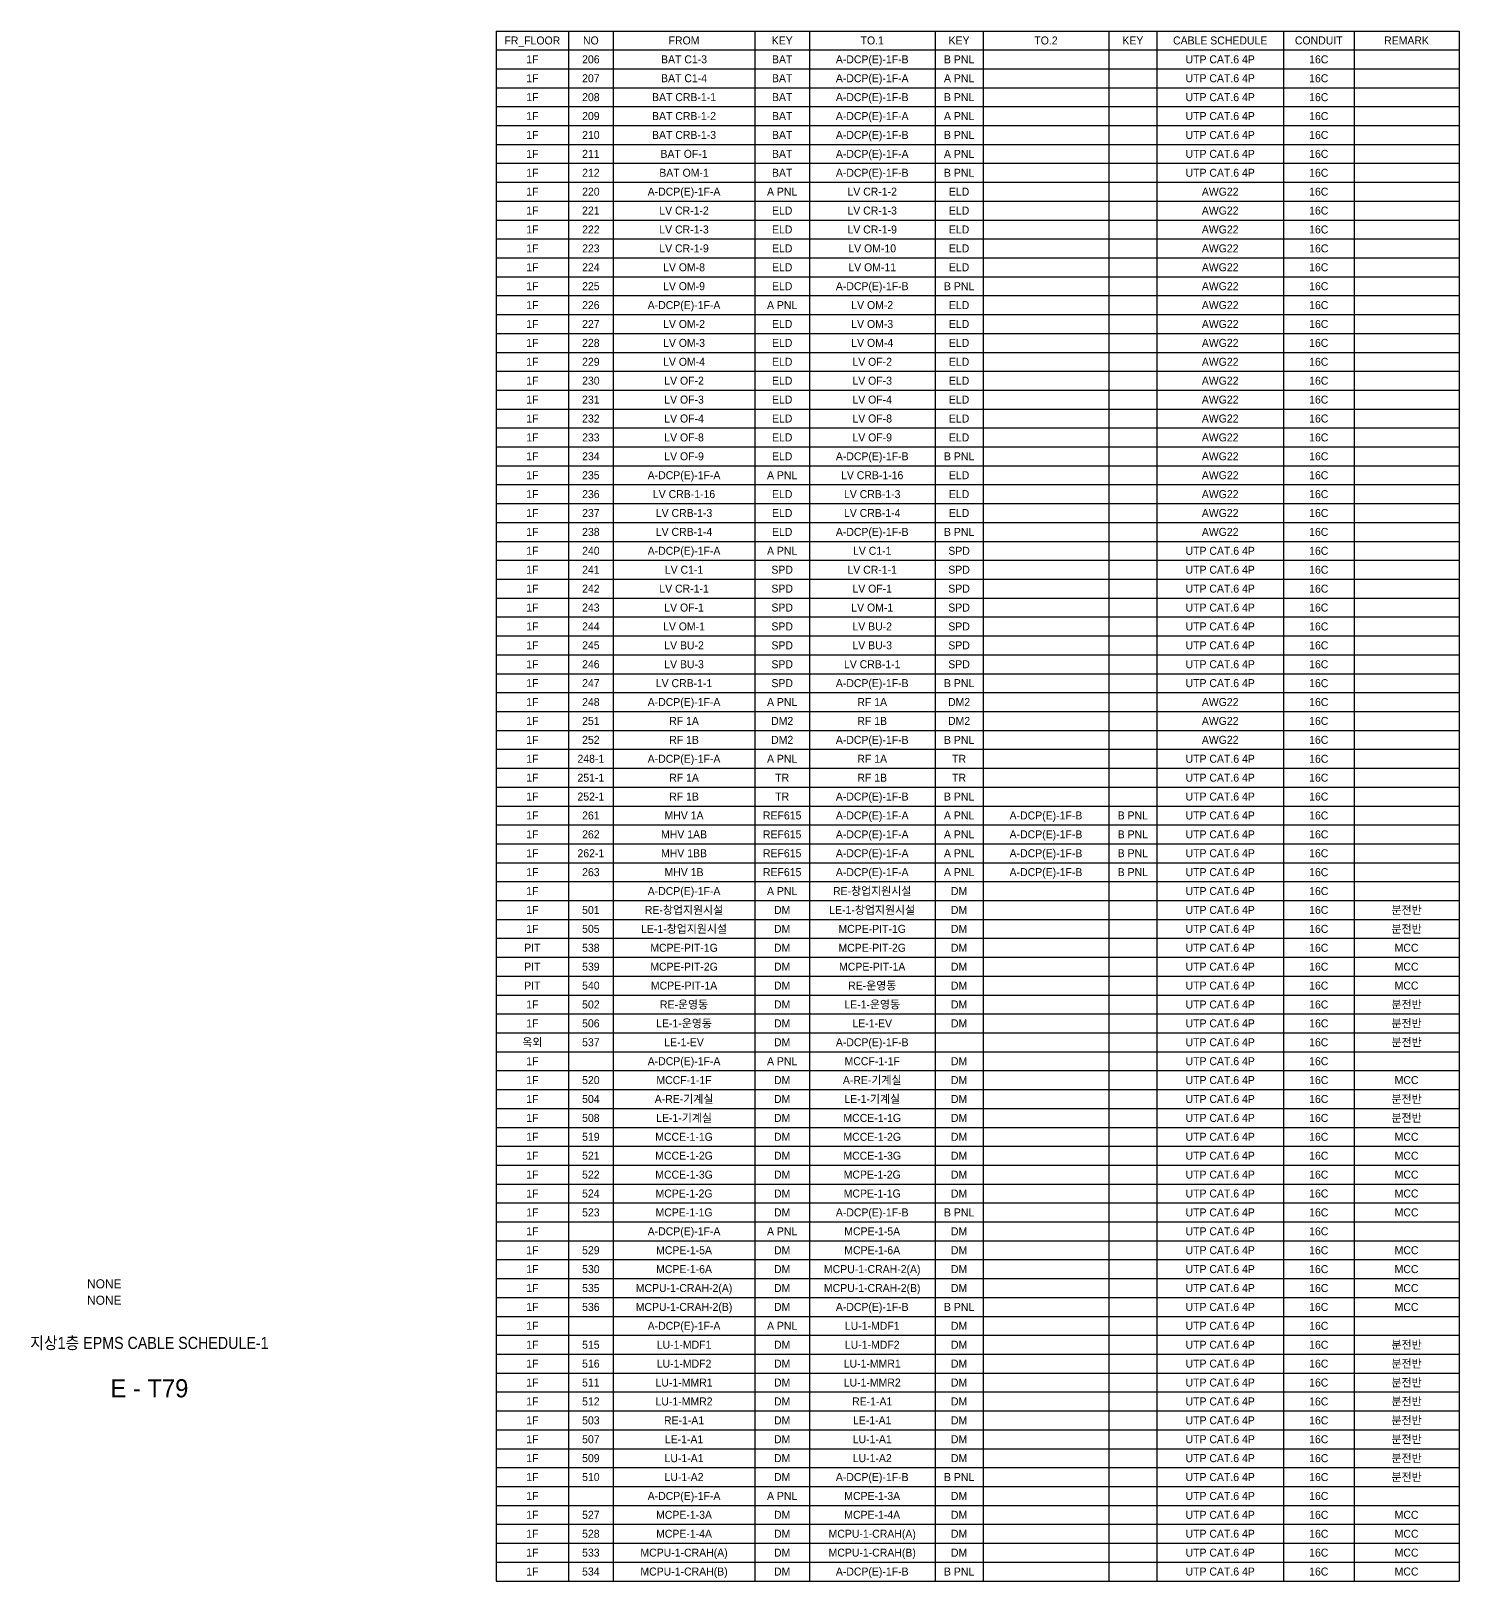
# Model space of a CAD drawing. Header units: millimetres. Extents: x 89450 to 753248, y -530175 to 1209785.
# Drawn here: x 615358 to 686126, y -348607 to -271775 of the extents above; entities that cross this region are included whole.
import ezdxf
from ezdxf.enums import TextEntityAlignment as Align

# ---------------------------------------------------------------- set-up
doc = ezdxf.new("R2010")
doc.units = ezdxf.units.MM
doc.header["$LTSCALE"] = 150
for name, color, linetype in [('-----29 Cable Schedule', 1, 'Continuous'), ('-----30 Text', 2, 'Continuous'), ('-----41 Drawing Title', 2, 'Continuous'), ('-----42 Drawing Number', 2, 'Continuous'), ('-----43 Drawing Scale', 3, 'Continuous')]:
    doc.layers.add(name, color=color, linetype=linetype)
doc.styles.add('ELEC', font='')
doc.styles.get('ELEC').set_extended_font_data('Dotum')

msp = doc.modelspace()

# ---------------------------------------------------------------- linework, layer by layer
at = {"layer": '-----29 Cable Schedule'}
for p, q in [((638407, -271775), (638407, -272712)), ((638407, -271775), (686126, -271775)), ((641998, -271775), (641998, -272712)), ((644207, -271775), (644207, -272712)), ((651234, -271775), (651234, -272712)), ((653934, -271775), (653934, -272712)), ((660158, -271775), (660158, -272712)), ((662545, -271775), (662545, -272712)), ((668769, -271775), (668769, -272712)), ((671156, -271775), (671156, -272712)), ((677425, -271775), (677425, -272712)), ((680928, -271775), (680928, -272712)), ((686126, -271775), (686126, -272712)), ((638407, -272712), (638407, -348607)), ((638407, -272712), (686126, -272712)), ((638407, -272712), (638407, -348607)), ((638407, -272712), (686126, -272712)), ((641998, -272712), (641998, -348607)), ((641998, -272712), (641998, -348607)), ((644207, -272712), (644207, -348607)), ((644207, -272712), (644207, -348607)), ((651234, -272712), (651234, -348607)), ((651234, -272712), (651234, -348607)), ((653934, -272712), (653934, -348607)), ((653934, -272712), (653934, -348607)), ((660158, -272712), (660158, -348607)), ((660158, -272712), (660158, -348607)), ((662545, -272712), (662545, -348607)), ((662545, -272712), (662545, -348607)), ((668769, -272712), (668769, -348607)), ((668769, -272712), (668769, -348607)), ((671156, -272712), (671156, -348607)), ((671156, -272712), (671156, -348607)), ((677425, -272712), (677425, -348607)), ((677425, -272712), (677425, -348607)), ((680928, -272712), (680928, -348607)), ((680928, -272712), (680928, -348607)), ((686126, -272712), (686126, -348607)), ((686126, -272712), (686126, -348607)), ((638407, -273649), (686126, -273649)), ((638407, -274586), (686126, -274586)), ((638407, -275523), (686126, -275523)), ((638407, -276460), (686126, -276460)), ((638407, -277397), (686126, -277397)), ((638407, -278334), (686126, -278334)), ((638407, -279271), (686126, -279271)), ((638407, -280208), (686126, -280208)), ((638407, -281145), (686126, -281145)), ((638407, -282082), (686126, -282082)), ((638407, -283019), (686126, -283019)), ((638407, -283956), (686126, -283956)), ((638407, -284893), (686126, -284893)), ((638407, -285830), (686126, -285830)), ((638407, -286767), (686126, -286767)), ((638407, -287704), (686126, -287704)), ((638407, -288641), (686126, -288641)), ((638407, -289577), (686126, -289577)), ((638407, -290514), (686126, -290514)), ((638407, -291451), (686126, -291451)), ((638407, -292388), (686126, -292388)), ((638407, -293325), (686126, -293325)), ((638407, -294262), (686126, -294262)), ((638407, -295199), (686126, -295199)), ((638407, -296136), (686126, -296136)), ((638407, -297073), (686126, -297073)), ((638407, -298010), (686126, -298010)), ((638407, -298947), (686126, -298947)), ((638407, -299884), (686126, -299884)), ((638407, -300821), (686126, -300821)), ((638407, -301758), (686126, -301758)), ((638407, -302695), (686126, -302695)), ((638407, -303632), (686126, -303632)), ((638407, -304569), (686126, -304569)), ((638407, -305506), (686126, -305506)), ((638407, -306443), (686126, -306443)), ((638407, -307380), (686126, -307380)), ((638407, -308317), (686126, -308317)), ((638407, -309254), (686126, -309254)), ((638407, -310191), (686126, -310191)), ((638407, -311128), (686126, -311128)), ((638407, -312065), (686126, -312065)), ((638407, -313002), (686126, -313002)), ((638407, -313939), (686126, -313939)), ((638407, -314876), (686126, -314876)), ((638407, -315813), (686126, -315813)), ((638407, -316750), (686126, -316750)), ((638407, -317687), (686126, -317687)), ((638407, -318624), (686126, -318624)), ((638407, -319561), (686126, -319561)), ((638407, -320498), (686126, -320498)), ((638407, -321435), (686126, -321435)), ((638407, -322372), (686126, -322372)), ((638407, -323309), (686126, -323309)), ((638407, -324246), (686126, -324246)), ((638407, -325183), (686126, -325183)), ((638407, -326120), (686126, -326120)), ((638407, -327056), (686126, -327056)), ((638407, -327993), (686126, -327993)), ((638407, -328930), (686126, -328930)), ((638407, -329867), (686126, -329867)), ((638407, -330804), (686126, -330804)), ((638407, -331741), (686126, -331741)), ((638407, -332678), (686126, -332678)), ((638407, -333615), (686126, -333615)), ((638407, -334552), (686126, -334552)), ((638407, -335489), (686126, -335489)), ((638407, -336426), (686126, -336426)), ((638407, -337363), (686126, -337363)), ((638407, -338300), (686126, -338300)), ((638407, -339237), (686126, -339237)), ((638407, -340174), (686126, -340174)), ((638407, -341111), (686126, -341111)), ((638407, -342048), (686126, -342048)), ((638407, -342985), (686126, -342985)), ((638407, -343922), (686126, -343922)), ((638407, -344859), (686126, -344859)), ((638407, -345796), (686126, -345796)), ((638407, -346733), (686126, -346733)), ((638407, -347670), (686126, -347670)), ((638407, -348607), (686126, -348607))]:
    msp.add_line(p, q, dxfattribs=at)

# ---------------------------------------------------------------- texts
at = {"layer": '-----30 Text', "style": 'ELEC'}
for s, p in [('FR_FLOOR', (640203, -272243)), ('NO', (643103, -272243)), ('FROM', (647721, -272243)), ('KEY', (652584, -272243)), ('TO.1', (657046, -272243)), ('KEY', (661351, -272243)), ('TO.2', (665657, -272243)), ('KEY', (669963, -272243)), ('CABLE SCHEDULE', (674291, -272243)), ('CONDUIT', (679176, -272243)), ('REMARK', (683527, -272243)), ('1F', (640203, -273180)), ('206', (643103, -273180)), ('BAT C1-3', (647721, -273180)), ('BAT', (652584, -273180)), ('A-DCP(E)-1F-B', (657046, -273180)), ('B PNL', (661351, -273180)), ('UTP CAT.6 4P', (674291, -273180)), ('16C', (679176, -273180)), ('1F', (640203, -274117)), ('207', (643103, -274117)), ('BAT C1-4', (647721, -274117)), ('BAT', (652584, -274117)), ('A-DCP(E)-1F-A', (657046, -274117)), ('A PNL', (661351, -274117)), ('UTP CAT.6 4P', (674291, -274117)), ('16C', (679176, -274117)), ('1F', (640203, -275054)), ('208', (643103, -275054)), ('BAT CRB-1-1', (647721, -275054)), ('BAT', (652584, -275054)), ('A-DCP(E)-1F-B', (657046, -275054)), ('B PNL', (661351, -275054)), ('UTP CAT.6 4P', (674291, -275054)), ('16C', (679176, -275054)), ('1F', (640203, -275991)), ('209', (643103, -275991)), ('BAT CRB-1-2', (647721, -275991)), ('BAT', (652584, -275991)), ('A-DCP(E)-1F-A', (657046, -275991)), ('A PNL', (661351, -275991)), ('UTP CAT.6 4P', (674291, -275991)), ('16C', (679176, -275991)), ('1F', (640203, -276928)), ('210', (643103, -276928)), ('BAT CRB-1-3', (647721, -276928)), ('BAT', (652584, -276928)), ('A-DCP(E)-1F-B', (657046, -276928)), ('B PNL', (661351, -276928)), ('UTP CAT.6 4P', (674291, -276928)), ('16C', (679176, -276928)), ('1F', (640203, -277865)), ('211', (643103, -277865)), ('BAT OF-1', (647721, -277865)), ('BAT', (652584, -277865)), ('A-DCP(E)-1F-A', (657046, -277865)), ('A PNL', (661351, -277865)), ('UTP CAT.6 4P', (674291, -277865)), ('16C', (679176, -277865)), ('1F', (640203, -278802)), ('212', (643103, -278802)), ('BAT OM-1', (647721, -278802)), ('BAT', (652584, -278802)), ('A-DCP(E)-1F-B', (657046, -278802)), ('B PNL', (661351, -278802)), ('UTP CAT.6 4P', (674291, -278802)), ('16C', (679176, -278802)), ('1F', (640203, -279739)), ('220', (643103, -279739)), ('A-DCP(E)-1F-A', (647721, -279739)), ('A PNL', (652584, -279739)), ('LV CR-1-2', (657046, -279739)), ('ELD', (661351, -279739)), ('AWG22', (674291, -279739)), ('16C', (679176, -279739)), ('1F', (640203, -280676)), ('221', (643103, -280676)), ('LV CR-1-2', (647721, -280676)), ('ELD', (652584, -280676)), ('LV CR-1-3', (657046, -280676)), ('ELD', (661351, -280676)), ('AWG22', (674291, -280676)), ('16C', (679176, -280676)), ('1F', (640203, -281613)), ('222', (643103, -281613)), ('LV CR-1-3', (647721, -281613)), ('ELD', (652584, -281613)), ('LV CR-1-9', (657046, -281613)), ('ELD', (661351, -281613)), ('AWG22', (674291, -281613)), ('16C', (679176, -281613)), ('1F', (640203, -282550)), ('223', (643103, -282550)), ('LV CR-1-9', (647721, -282550)), ('ELD', (652584, -282550)), ('LV OM-10', (657046, -282550)), ('ELD', (661351, -282550)), ('AWG22', (674291, -282550)), ('16C', (679176, -282550)), ('1F', (640203, -283487)), ('224', (643103, -283487)), ('LV OM-8', (647721, -283487)), ('ELD', (652584, -283487)), ('LV OM-11', (657046, -283487)), ('ELD', (661351, -283487)), ('AWG22', (674291, -283487)), ('16C', (679176, -283487)), ('1F', (640203, -284424)), ('225', (643103, -284424)), ('LV OM-9', (647721, -284424)), ('ELD', (652584, -284424)), ('A-DCP(E)-1F-B', (657046, -284424)), ('B PNL', (661351, -284424)), ('AWG22', (674291, -284424)), ('16C', (679176, -284424)), ('1F', (640203, -285361)), ('226', (643103, -285361)), ('A-DCP(E)-1F-A', (647721, -285361)), ('A PNL', (652584, -285361)), ('LV OM-2', (657046, -285361)), ('ELD', (661351, -285361)), ('AWG22', (674291, -285361)), ('16C', (679176, -285361)), ('1F', (640203, -286298)), ('227', (643103, -286298)), ('LV OM-2', (647721, -286298)), ('ELD', (652584, -286298)), ('LV OM-3', (657046, -286298)), ('ELD', (661351, -286298)), ('AWG22', (674291, -286298)), ('16C', (679176, -286298)), ('1F', (640203, -287235)), ('228', (643103, -287235)), ('LV OM-3', (647721, -287235)), ('ELD', (652584, -287235)), ('LV OM-4', (657046, -287235)), ('ELD', (661351, -287235)), ('AWG22', (674291, -287235)), ('16C', (679176, -287235)), ('1F', (640203, -288172)), ('229', (643103, -288172)), ('LV OM-4', (647721, -288172)), ('ELD', (652584, -288172)), ('LV OF-2', (657046, -288172)), ('ELD', (661351, -288172)), ('AWG22', (674291, -288172)), ('16C', (679176, -288172)), ('1F', (640203, -289109)), ('230', (643103, -289109)), ('LV OF-2', (647721, -289109)), ('ELD', (652584, -289109)), ('LV OF-3', (657046, -289109)), ('ELD', (661351, -289109)), ('AWG22', (674291, -289109)), ('16C', (679176, -289109)), ('1F', (640203, -290046)), ('231', (643103, -290046)), ('LV OF-3', (647721, -290046)), ('ELD', (652584, -290046)), ('LV OF-4', (657046, -290046)), ('ELD', (661351, -290046)), ('AWG22', (674291, -290046)), ('16C', (679176, -290046)), ('1F', (640203, -290983)), ('232', (643103, -290983)), ('LV OF-4', (647721, -290983)), ('ELD', (652584, -290983)), ('LV OF-8', (657046, -290983)), ('ELD', (661351, -290983)), ('AWG22', (674291, -290983)), ('16C', (679176, -290983)), ('1F', (640203, -291920)), ('233', (643103, -291920)), ('LV OF-8', (647721, -291920)), ('ELD', (652584, -291920)), ('LV OF-9', (657046, -291920)), ('ELD', (661351, -291920)), ('AWG22', (674291, -291920)), ('16C', (679176, -291920)), ('1F', (640203, -292857)), ('234', (643103, -292857)), ('LV OF-9', (647721, -292857)), ('ELD', (652584, -292857)), ('A-DCP(E)-1F-B', (657046, -292857)), ('B PNL', (661351, -292857)), ('AWG22', (674291, -292857)), ('16C', (679176, -292857)), ('1F', (640203, -293794)), ('235', (643103, -293794)), ('A-DCP(E)-1F-A', (647721, -293794)), ('A PNL', (652584, -293794)), ('LV CRB-1-16', (657046, -293794)), ('ELD', (661351, -293794)), ('AWG22', (674291, -293794)), ('16C', (679176, -293794)), ('1F', (640203, -294731)), ('236', (643103, -294731)), ('LV CRB-1-16', (647721, -294731)), ('ELD', (652584, -294731)), ('LV CRB-1-3', (657046, -294731)), ('ELD', (661351, -294731)), ('AWG22', (674291, -294731)), ('16C', (679176, -294731)), ('1F', (640203, -295668)), ('237', (643103, -295668)), ('LV CRB-1-3', (647721, -295668)), ('ELD', (652584, -295668)), ('LV CRB-1-4', (657046, -295668)), ('ELD', (661351, -295668)), ('AWG22', (674291, -295668)), ('16C', (679176, -295668)), ('1F', (640203, -296605)), ('238', (643103, -296605)), ('LV CRB-1-4', (647721, -296605)), ('ELD', (652584, -296605)), ('A-DCP(E)-1F-B', (657046, -296605)), ('B PNL', (661351, -296605)), ('AWG22', (674291, -296605)), ('16C', (679176, -296605)), ('240', (643103, -297542)), ('A-DCP(E)-1F-A', (647721, -297542)), ('LV C1-1', (657046, -297542)), ('SPD', (661351, -297542)), ('UTP CAT.6 4P', (674291, -297542)), ('16C', (679176, -297542)), ('1F', (640203, -297542)), ('A PNL', (652584, -297542)), ('1F', (640203, -298479)), ('241', (643103, -298479)), ('LV C1-1', (647721, -298479)), ('SPD', (652584, -298479)), ('LV CR-1-1', (657046, -298479)), ('SPD', (661351, -298479)), ('UTP CAT.6 4P', (674291, -298479)), ('16C', (679176, -298479)), ('1F', (640203, -299416)), ('242', (643103, -299416)), ('LV CR-1-1', (647721, -299416)), ('SPD', (652584, -299416)), ('LV OF-1', (657046, -299416)), ('SPD', (661351, -299416)), ('UTP CAT.6 4P', (674291, -299416)), ('16C', (679176, -299416)), ('1F', (640203, -300353)), ('243', (643103, -300353)), ('LV OF-1', (647721, -300353)), ('SPD', (652584, -300353)), ('LV OM-1', (657046, -300353)), ('SPD', (661351, -300353)), ('UTP CAT.6 4P', (674291, -300353)), ('16C', (679176, -300353)), ('1F', (640203, -301290)), ('244', (643103, -301290)), ('LV OM-1', (647721, -301290)), ('SPD', (652584, -301290)), ('LV BU-2', (657046, -301290)), ('SPD', (661351, -301290)), ('UTP CAT.6 4P', (674291, -301290)), ('16C', (679176, -301290)), ('1F', (640203, -302227)), ('245', (643103, -302227)), ('LV BU-2', (647721, -302227)), ('SPD', (652584, -302227)), ('LV BU-3', (657046, -302227)), ('SPD', (661351, -302227)), ('UTP CAT.6 4P', (674291, -302227)), ('16C', (679176, -302227)), ('1F', (640203, -303164)), ('246', (643103, -303164)), ('LV BU-3', (647721, -303164)), ('SPD', (652584, -303164)), ('LV CRB-1-1', (657046, -303164)), ('SPD', (661351, -303164)), ('UTP CAT.6 4P', (674291, -303164)), ('16C', (679176, -303164)), ('1F', (640203, -304101)), ('247', (643103, -304101)), ('LV CRB-1-1', (647721, -304101)), ('SPD', (652584, -304101)), ('A-DCP(E)-1F-B', (657046, -304101)), ('B PNL', (661351, -304101)), ('UTP CAT.6 4P', (674291, -304101)), ('16C', (679176, -304101)), ('1F', (640203, -305038)), ('248', (643103, -305038)), ('A-DCP(E)-1F-A', (647721, -305038)), ('A PNL', (652584, -305038)), ('RF 1A', (657046, -305038)), ('DM2', (661351, -305038)), ('AWG22', (674291, -305038)), ('16C', (679176, -305038)), ('1F', (640203, -305975)), ('251', (643103, -305975)), ('RF 1A', (647721, -305975)), ('DM2', (652584, -305975)), ('RF 1B', (657046, -305975)), ('DM2', (661351, -305975)), ('AWG22', (674291, -305975)), ('16C', (679176, -305975)), ('1F', (640203, -306912)), ('252', (643103, -306912)), ('RF 1B', (647721, -306912)), ('DM2', (652584, -306912)), ('A-DCP(E)-1F-B', (657046, -306912)), ('B PNL', (661351, -306912)), ('AWG22', (674291, -306912)), ('16C', (679176, -306912)), ('1F', (640203, -307849)), ('248-1', (643103, -307849)), ('A-DCP(E)-1F-A', (647721, -307849)), ('A PNL', (652584, -307849)), ('RF 1A', (657046, -307849)), ('TR', (661351, -307849)), ('UTP CAT.6 4P', (674291, -307849)), ('16C', (679176, -307849)), ('1F', (640203, -308785)), ('251-1', (643103, -308785)), ('RF 1A', (647721, -308785)), ('TR', (652584, -308785)), ('RF 1B', (657046, -308785)), ('TR', (661351, -308785)), ('UTP CAT.6 4P', (674291, -308785)), ('16C', (679176, -308785)), ('1F', (640203, -309722)), ('252-1', (643103, -309722)), ('RF 1B', (647721, -309722)), ('TR', (652584, -309722)), ('A-DCP(E)-1F-B', (657046, -309722)), ('B PNL', (661351, -309722)), ('UTP CAT.6 4P', (674291, -309722)), ('16C', (679176, -309722)), ('1F', (640203, -310659)), ('261', (643103, -310659)), ('MHV 1A', (647721, -310659)), ('REF615', (652584, -310659)), ('A-DCP(E)-1F-A', (657046, -310659)), ('A PNL', (661351, -310659)), ('A-DCP(E)-1F-B', (665657, -310659)), ('B PNL', (669963, -310659)), ('UTP CAT.6 4P', (674291, -310659)), ('16C', (679176, -310659)), ('1F', (640203, -311596)), ('262', (643103, -311596)), ('MHV 1AB', (647721, -311596)), ('REF615', (652584, -311596)), ('A-DCP(E)-1F-A', (657046, -311596)), ('A PNL', (661351, -311596)), ('A-DCP(E)-1F-B', (665657, -311596)), ('B PNL', (669963, -311596)), ('UTP CAT.6 4P', (674291, -311596)), ('16C', (679176, -311596)), ('1F', (640203, -312533)), ('262-1', (643103, -312533)), ('MHV 1BB', (647721, -312533)), ('REF615', (652584, -312533)), ('A-DCP(E)-1F-A', (657046, -312533)), ('A PNL', (661351, -312533)), ('A-DCP(E)-1F-B', (665657, -312533)), ('B PNL', (669963, -312533)), ('UTP CAT.6 4P', (674291, -312533)), ('16C', (679176, -312533)), ('1F', (640203, -313470)), ('263', (643103, -313470)), ('MHV 1B', (647721, -313470)), ('REF615', (652584, -313470)), ('A-DCP(E)-1F-A', (657046, -313470)), ('A PNL', (661351, -313470)), ('A-DCP(E)-1F-B', (665657, -313470)), ('B PNL', (669963, -313470)), ('UTP CAT.6 4P', (674291, -313470)), ('16C', (679176, -313470)), ('1F', (640203, -314407)), ('A-DCP(E)-1F-A', (647721, -314407)), ('A PNL', (652584, -314407)), ('RE-창업지원시설', (657046, -314407)), ('DM', (661351, -314407)), ('UTP CAT.6 4P', (674291, -314407)), ('16C', (679176, -314407)), ('1F', (640203, -315344)), ('501', (643103, -315344)), ('RE-창업지원시설', (647721, -315344)), ('DM', (652584, -315344)), ('LE-1-창업지원시설', (657046, -315344)), ('DM', (661351, -315344)), ('UTP CAT.6 4P', (674291, -315344)), ('16C', (679176, -315344)), ('분전반', (683527, -315344)), ('1F', (640203, -316281)), ('505', (643103, -316281)), ('LE-1-창업지원시설', (647721, -316281)), ('DM', (652584, -316281)), ('MCPE-PIT-1G', (657046, -316281)), ('DM', (661351, -316281)), ('UTP CAT.6 4P', (674291, -316281)), ('16C', (679176, -316281)), ('분전반', (683527, -316281)), ('PIT', (640203, -317218)), ('538', (643103, -317218)), ('MCPE-PIT-1G', (647721, -317218)), ('DM', (652584, -317218)), ('MCPE-PIT-2G', (657046, -317218)), ('DM', (661351, -317218)), ('UTP CAT.6 4P', (674291, -317218)), ('16C', (679176, -317218)), ('MCC', (683527, -317218)), ('PIT', (640203, -318155)), ('539', (643103, -318155)), ('MCPE-PIT-2G', (647721, -318155)), ('DM', (652584, -318155)), ('MCPE-PIT-1A', (657046, -318155)), ('DM', (661351, -318155)), ('UTP CAT.6 4P', (674291, -318155)), ('16C', (679176, -318155)), ('MCC', (683527, -318155)), ('RE-운영동', (657046, -319092)), ('PIT', (640203, -319092)), ('540', (643103, -319092)), ('MCPE-PIT-1A', (647721, -319092)), ('DM', (652584, -319092)), ('DM', (661351, -319092)), ('UTP CAT.6 4P', (674291, -319092)), ('16C', (679176, -319092)), ('MCC', (683527, -319092)), ('1F', (640203, -320029)), ('502', (643103, -320029)), ('RE-운영동', (647721, -320029)), ('DM', (652584, -320029)), ('LE-1-운영동', (657046, -320029)), ('DM', (661351, -320029)), ('UTP CAT.6 4P', (674291, -320029)), ('16C', (679176, -320029)), ('분전반', (683527, -320029)), ('1F', (640203, -320966)), ('506', (643103, -320966)), ('LE-1-운영동', (647721, -320966)), ('DM', (652584, -320966)), ('LE-1-EV', (657046, -320966)), ('DM', (661351, -320966)), ('UTP CAT.6 4P', (674291, -320966)), ('16C', (679176, -320966)), ('분전반', (683527, -320966)), ('옥외', (640203, -321903)), ('537', (643103, -321903)), ('LE-1-EV', (647721, -321903)), ('DM', (652584, -321903)), ('A-DCP(E)-1F-B', (657046, -321903)), ('UTP CAT.6 4P', (674291, -321903)), ('16C', (679176, -321903)), ('분전반', (683527, -321903)), ('1F', (640203, -322840)), ('A-DCP(E)-1F-A', (647721, -322840)), ('A PNL', (652584, -322840)), ('MCCF-1-1F', (657046, -322840)), ('DM', (661351, -322840)), ('UTP CAT.6 4P', (674291, -322840)), ('16C', (679176, -322840)), ('1F', (640203, -323777)), ('520', (643103, -323777)), ('MCCF-1-1F', (647721, -323777)), ('DM', (652584, -323777)), ('A-RE-기계실', (657046, -323777)), ('DM', (661351, -323777)), ('UTP CAT.6 4P', (674291, -323777)), ('16C', (679176, -323777)), ('MCC', (683527, -323777)), ('1F', (640203, -324714)), ('504', (643103, -324714)), ('A-RE-기계실', (647721, -324714)), ('DM', (652584, -324714)), ('LE-1-기계실', (657046, -324714)), ('DM', (661351, -324714)), ('UTP CAT.6 4P', (674291, -324714)), ('16C', (679176, -324714)), ('분전반', (683527, -324714)), ('1F', (640203, -325651)), ('508', (643103, -325651)), ('LE-1-기계실', (647721, -325651)), ('DM', (652584, -325651)), ('MCCE-1-1G', (657046, -325651)), ('DM', (661351, -325651)), ('UTP CAT.6 4P', (674291, -325651)), ('16C', (679176, -325651)), ('분전반', (683527, -325651)), ('1F', (640203, -326588)), ('519', (643103, -326588)), ('MCCE-1-1G', (647721, -326588)), ('DM', (652584, -326588)), ('MCCE-1-2G', (657046, -326588)), ('DM', (661351, -326588)), ('UTP CAT.6 4P', (674291, -326588)), ('16C', (679176, -326588)), ('MCC', (683527, -326588)), ('1F', (640203, -327525)), ('521', (643103, -327525)), ('MCCE-1-2G', (647721, -327525)), ('DM', (652584, -327525)), ('MCCE-1-3G', (657046, -327525)), ('DM', (661351, -327525)), ('UTP CAT.6 4P', (674291, -327525)), ('16C', (679176, -327525)), ('MCC', (683527, -327525)), ('1F', (640203, -328462)), ('522', (643103, -328462)), ('MCCE-1-3G', (647721, -328462)), ('DM', (652584, -328462)), ('MCPE-1-2G', (657046, -328462)), ('DM', (661351, -328462)), ('UTP CAT.6 4P', (674291, -328462)), ('16C', (679176, -328462)), ('MCC', (683527, -328462)), ('1F', (640203, -329399)), ('524', (643103, -329399)), ('MCPE-1-2G', (647721, -329399)), ('DM', (652584, -329399)), ('MCPE-1-1G', (657046, -329399)), ('DM', (661351, -329399)), ('UTP CAT.6 4P', (674291, -329399)), ('16C', (679176, -329399)), ('MCC', (683527, -329399)), ('1F', (640203, -330336)), ('523', (643103, -330336)), ('MCPE-1-1G', (647721, -330336)), ('DM', (652584, -330336)), ('A-DCP(E)-1F-B', (657046, -330336)), ('B PNL', (661351, -330336)), ('UTP CAT.6 4P', (674291, -330336)), ('16C', (679176, -330336)), ('MCC', (683527, -330336)), ('1F', (640203, -331273)), ('A-DCP(E)-1F-A', (647721, -331273)), ('A PNL', (652584, -331273)), ('MCPE-1-5A', (657046, -331273)), ('DM', (661351, -331273)), ('UTP CAT.6 4P', (674291, -331273)), ('16C', (679176, -331273)), ('1F', (640203, -332210)), ('529', (643103, -332210)), ('MCPE-1-5A', (647721, -332210)), ('DM', (652584, -332210)), ('MCPE-1-6A', (657046, -332210)), ('DM', (661351, -332210)), ('UTP CAT.6 4P', (674291, -332210)), ('16C', (679176, -332210)), ('MCC', (683527, -332210)), ('1F', (640203, -333147)), ('530', (643103, -333147)), ('MCPE-1-6A', (647721, -333147)), ('DM', (652584, -333147)), ('MCPU-1-CRAH-2(A)', (657046, -333147)), ('DM', (661351, -333147)), ('UTP CAT.6 4P', (674291, -333147)), ('16C', (679176, -333147)), ('MCC', (683527, -333147)), ('1F', (640203, -334084)), ('535', (643103, -334084)), ('MCPU-1-CRAH-2(A)', (647721, -334084)), ('DM', (652584, -334084)), ('MCPU-1-CRAH-2(B)', (657046, -334084)), ('DM', (661351, -334084)), ('UTP CAT.6 4P', (674291, -334084)), ('16C', (679176, -334084)), ('MCC', (683527, -334084)), ('1F', (640203, -335021)), ('536', (643103, -335021)), ('MCPU-1-CRAH-2(B)', (647721, -335021)), ('DM', (652584, -335021)), ('A-DCP(E)-1F-B', (657046, -335021)), ('B PNL', (661351, -335021)), ('UTP CAT.6 4P', (674291, -335021)), ('16C', (679176, -335021)), ('MCC', (683527, -335021)), ('A-DCP(E)-1F-A', (647721, -335958)), ('UTP CAT.6 4P', (674291, -335958)), ('16C', (679176, -335958)), ('1F', (640203, -335958)), ('A PNL', (652584, -335958)), ('LU-1-MDF1', (657046, -335958)), ('DM', (661351, -335958)), ('1F', (640203, -336895)), ('515', (643103, -336895)), ('LU-1-MDF1', (647721, -336895)), ('DM', (652584, -336895)), ('LU-1-MDF2', (657046, -336895)), ('DM', (661351, -336895)), ('UTP CAT.6 4P', (674291, -336895)), ('16C', (679176, -336895)), ('분전반', (683527, -336895)), ('1F', (640203, -337832)), ('516', (643103, -337832)), ('LU-1-MDF2', (647721, -337832)), ('DM', (652584, -337832)), ('LU-1-MMR1', (657046, -337832)), ('DM', (661351, -337832)), ('UTP CAT.6 4P', (674291, -337832)), ('16C', (679176, -337832)), ('분전반', (683527, -337832)), ('1F', (640203, -338769)), ('511', (643103, -338769)), ('LU-1-MMR1', (647721, -338769)), ('DM', (652584, -338769)), ('LU-1-MMR2', (657046, -338769)), ('DM', (661351, -338769)), ('UTP CAT.6 4P', (674291, -338769)), ('16C', (679176, -338769)), ('분전반', (683527, -338769)), ('1F', (640203, -339706)), ('512', (643103, -339706)), ('LU-1-MMR2', (647721, -339706)), ('DM', (652584, -339706)), ('RE-1-A1', (657046, -339706)), ('DM', (661351, -339706)), ('UTP CAT.6 4P', (674291, -339706)), ('16C', (679176, -339706)), ('분전반', (683527, -339706)), ('1F', (640203, -340643)), ('503', (643103, -340643)), ('RE-1-A1', (647721, -340643)), ('DM', (652584, -340643)), ('LE-1-A1', (657046, -340643)), ('DM', (661351, -340643)), ('UTP CAT.6 4P', (674291, -340643)), ('16C', (679176, -340643)), ('분전반', (683527, -340643)), ('1F', (640203, -341580)), ('507', (643103, -341580)), ('LE-1-A1', (647721, -341580)), ('DM', (652584, -341580)), ('LU-1-A1', (657046, -341580)), ('DM', (661351, -341580)), ('UTP CAT.6 4P', (674291, -341580)), ('16C', (679176, -341580)), ('분전반', (683527, -341580)), ('1F', (640203, -342517)), ('509', (643103, -342517)), ('LU-1-A1', (647721, -342517)), ('DM', (652584, -342517)), ('LU-1-A2', (657046, -342517)), ('DM', (661351, -342517)), ('UTP CAT.6 4P', (674291, -342517)), ('16C', (679176, -342517)), ('분전반', (683527, -342517)), ('1F', (640203, -343454)), ('510', (643103, -343454)), ('LU-1-A2', (647721, -343454)), ('DM', (652584, -343454)), ('A-DCP(E)-1F-B', (657046, -343454)), ('B PNL', (661351, -343454)), ('UTP CAT.6 4P', (674291, -343454)), ('16C', (679176, -343454)), ('분전반', (683527, -343454)), ('1F', (640203, -344391)), ('A-DCP(E)-1F-A', (647721, -344391)), ('A PNL', (652584, -344391)), ('MCPE-1-3A', (657046, -344391)), ('DM', (661351, -344391)), ('UTP CAT.6 4P', (674291, -344391)), ('16C', (679176, -344391)), ('1F', (640203, -345327)), ('527', (643103, -345327)), ('MCPE-1-3A', (647721, -345327)), ('DM', (652584, -345327)), ('MCPE-1-4A', (657046, -345327)), ('DM', (661351, -345327)), ('UTP CAT.6 4P', (674291, -345327)), ('16C', (679176, -345327)), ('MCC', (683527, -345327)), ('1F', (640203, -346264)), ('528', (643103, -346264)), ('MCPE-1-4A', (647721, -346264)), ('DM', (652584, -346264)), ('MCPU-1-CRAH(A)', (657046, -346264)), ('DM', (661351, -346264)), ('UTP CAT.6 4P', (674291, -346264)), ('16C', (679176, -346264)), ('MCC', (683527, -346264)), ('1F', (640203, -347201)), ('533', (643103, -347201)), ('MCPU-1-CRAH(A)', (647721, -347201)), ('DM', (652584, -347201)), ('MCPU-1-CRAH(B)', (657046, -347201)), ('DM', (661351, -347201)), ('UTP CAT.6 4P', (674291, -347201)), ('16C', (679176, -347201)), ('MCC', (683527, -347201)), ('1F', (640203, -348138)), ('534', (643103, -348138)), ('MCPU-1-CRAH(B)', (647721, -348138)), ('DM', (652584, -348138)), ('A-DCP(E)-1F-B', (657046, -348138)), ('B PNL', (661351, -348138)), ('UTP CAT.6 4P', (674291, -348138)), ('16C', (679176, -348138)), ('MCC', (683527, -348138))]:
    msp.add_text(s, height=396.6, dxfattribs=at).set_placement(p, align=Align.MIDDLE_CENTER)
at = {"layer": '-----41 Drawing Title', "style": 'ELEC', "width": 0.9}
msp.add_text('지상1층 EPMS CABLE SCHEDULE-1', height=600, dxfattribs=at).set_placement((621225, -336805), align=Align.MIDDLE_CENTER)
at = {"layer": '-----42 Drawing Number', "style": 'ELEC'}
msp.add_text('E - T79', height=900, dxfattribs=at).set_placement((621225, -339055), align=Align.MIDDLE_CENTER)
at = {"layer": '-----43 Drawing Scale', "style": 'ELEC'}
for p in [(618990, -333875), (618990, -334690)]:
    msp.add_text('NONE', height=450, dxfattribs=at).set_placement(p, align=Align.MIDDLE_CENTER)

doc.saveas('drawing.dxf')
